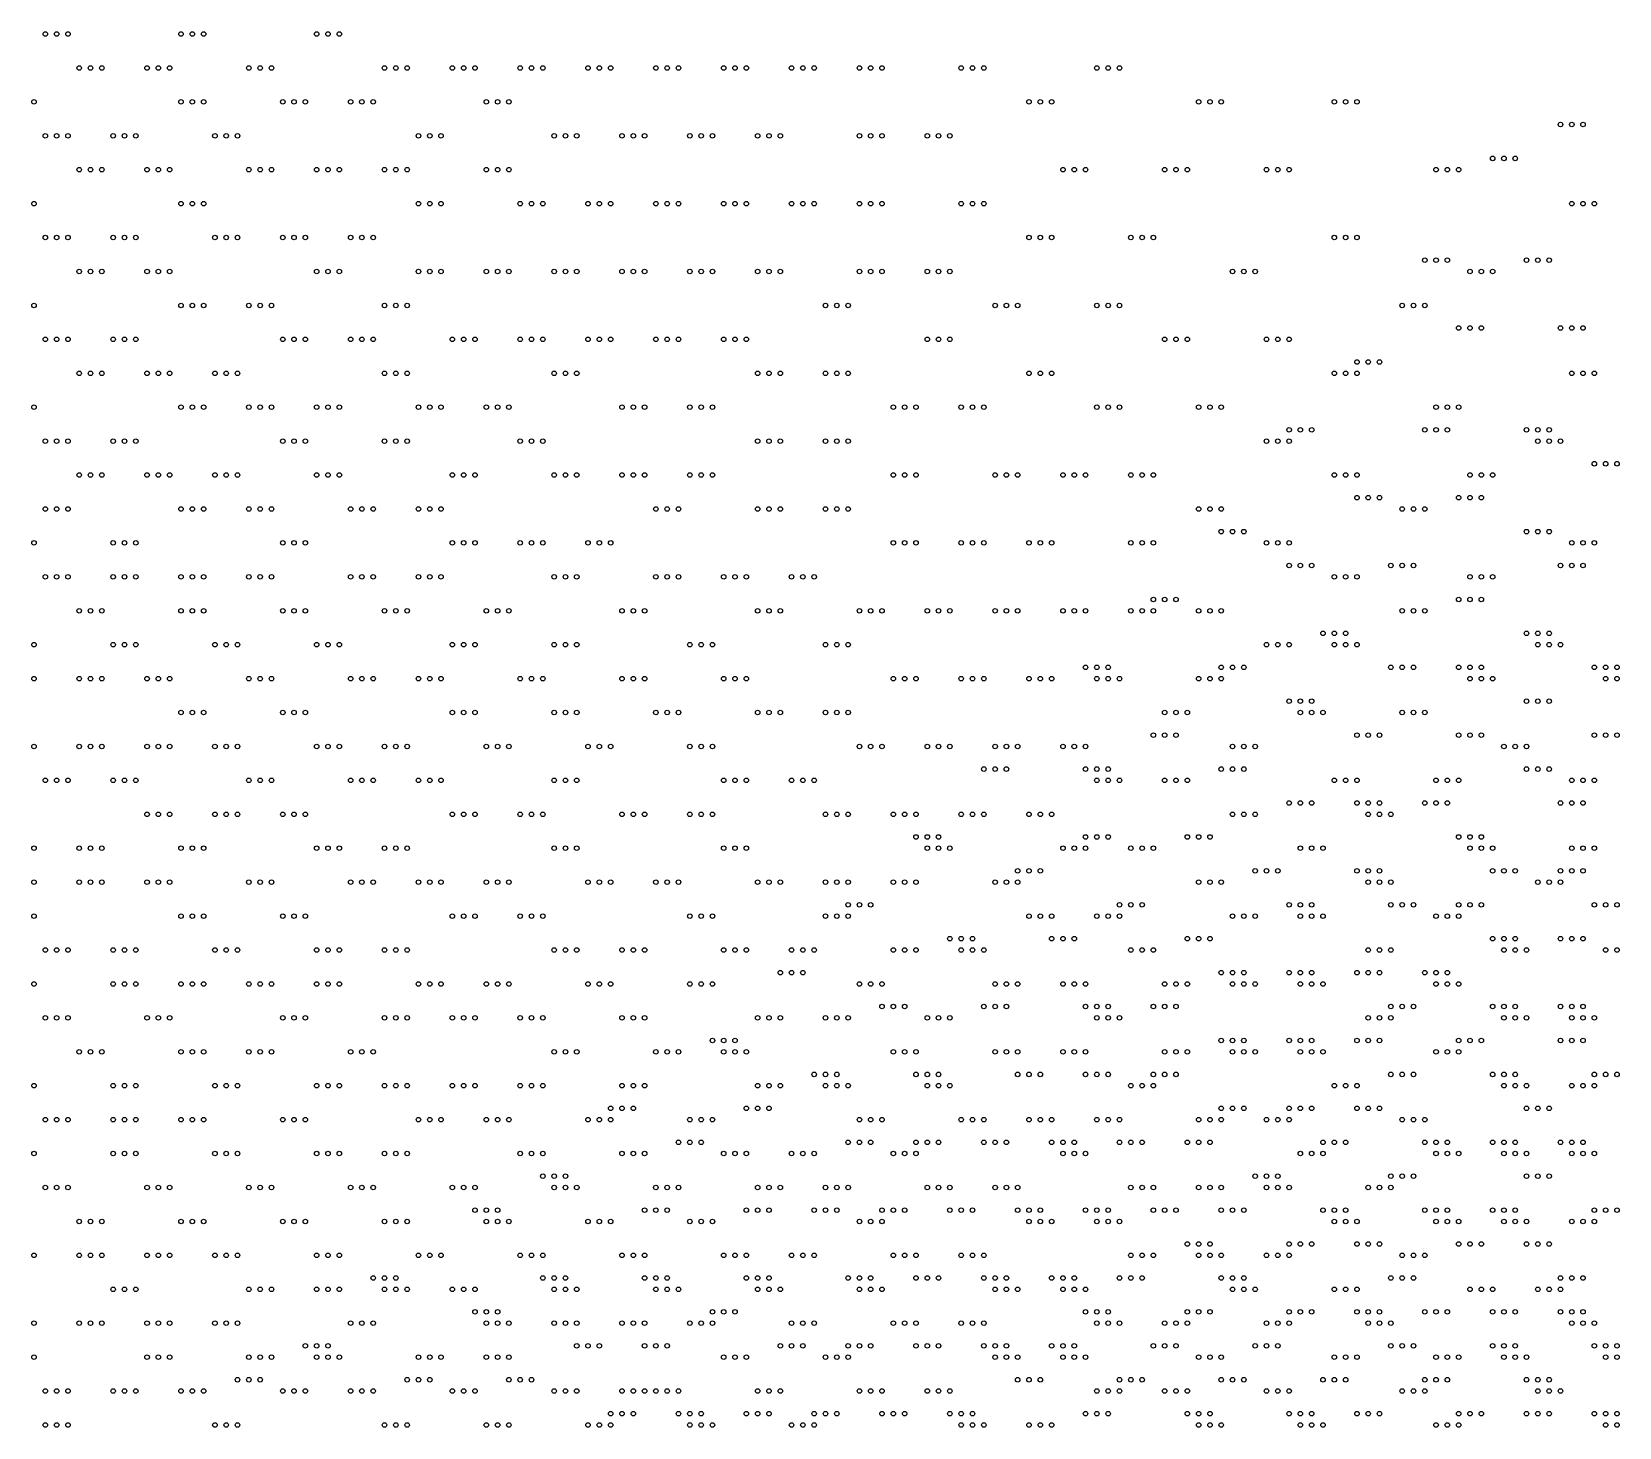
# Model space of a CAD drawing. Header units: millimetres. Extents: x 0 to 280, y 1 to 500.
# Drawn here: x 139.8 to 280.2, y 376.8 to 500.2 of the extents above; entities that cross this region are included whole.
import ezdxf

# ---------------------------------------------------------------- set-up
doc = ezdxf.new("R2010")
doc.units = ezdxf.units.MM
doc.layers.get('0').update_dxf_attribs({"linetype": 'CONTINUOUS'})

msp = doc.modelspace()

# ---------------------------------------------------------------- linework, layer by layer
for centre in [(141, 500), (142, 500), (143, 500), (153, 500), (154, 500), (155, 500), (165, 500), (166, 500), (167, 500), (144, 497), (145, 497), (146, 497), (150, 497), (151, 497), (152, 497), (159, 497), (160, 497), (161, 497), (171, 497), (172, 497), (173, 497), (177, 497), (178, 497), (179, 497), (183, 497), (184, 497), (185, 497), (189, 497), (190, 497), (191, 497), (195, 497), (196, 497), (197, 497), (201, 497), (202, 497), (203, 497), (207, 497), (208, 497), (209, 497), (213, 497), (214, 497), (215, 497), (222, 497), (223, 497), (224, 497), (234, 497), (235, 497), (236, 497), (140, 494), (153, 494), (154, 494), (155, 494), (162, 494), (163, 494), (164, 494), (168, 494), (169, 494), (170, 494), (180, 494), (181, 494), (182, 494), (228, 494), (229, 494), (230, 494), (243, 494), (244, 494), (245, 494), (255, 494), (256, 494), (257, 494), (275, 492), (276, 492), (277, 492), (141, 491), (142, 491), (143, 491), (147, 491), (148, 491), (149, 491), (156, 491), (157, 491), (158, 491), (174, 491), (175, 491), (176, 491), (186, 491), (187, 491), (188, 491), (192, 491), (193, 491), (194, 491), (198, 491), (199, 491), (200, 491), (204, 491), (205, 491), (206, 491), (213, 491), (214, 491), (215, 491), (219, 491), (220, 491), (221, 491), (269, 489), (270, 489), (271, 489), (144, 488), (145, 488), (146, 488), (150, 488), (151, 488), (152, 488), (159, 488), (160, 488), (161, 488), (165, 488), (166, 488), (167, 488), (171, 488), (172, 488), (173, 488), (180, 488), (181, 488), (182, 488), (231, 488), (232, 488), (233, 488), (240, 488), (241, 488), (242, 488), (249, 488), (250, 488), (251, 488), (264, 488), (265, 488), (266, 488), (140, 485), (153, 485), (154, 485), (155, 485), (174, 485), (175, 485), (176, 485), (183, 485), (184, 485), (185, 485), (189, 485), (190, 485), (191, 485), (195, 485), (196, 485), (197, 485), (201, 485), (202, 485), (203, 485), (207, 485), (208, 485), (209, 485), (213, 485), (214, 485), (215, 485), (222, 485), (223, 485), (224, 485), (276, 485), (277, 485), (278, 485), (141, 482), (142, 482), (143, 482), (147, 482), (148, 482), (149, 482), (156, 482), (157, 482), (158, 482), (162, 482), (163, 482), (164, 482), (168, 482), (169, 482), (170, 482), (228, 482), (229, 482), (230, 482), (237, 482), (238, 482), (239, 482), (255, 482), (256, 482), (257, 482), (263, 480), (264, 480), (265, 480), (272, 480), (273, 480), (274, 480), (144, 479), (145, 479), (146, 479), (150, 479), (151, 479), (152, 479), (165, 479), (166, 479), (167, 479), (174, 479), (175, 479), (176, 479), (180, 479), (181, 479), (182, 479), (186, 479), (187, 479), (188, 479), (192, 479), (193, 479), (194, 479), (198, 479), (199, 479), (200, 479), (204, 479), (205, 479), (206, 479), (213, 479), (214, 479), (215, 479), (219, 479), (220, 479), (221, 479), (246, 479), (247, 479), (248, 479), (267, 479), (268, 479), (269, 479), (140, 476), (153, 476), (154, 476), (155, 476), (159, 476), (160, 476), (161, 476), (171, 476), (172, 476), (173, 476), (210, 476), (211, 476), (212, 476), (225, 476), (226, 476), (227, 476), (234, 476), (235, 476), (236, 476), (261, 476), (262, 476), (263, 476), (141, 473), (142, 473), (143, 473), (147, 473), (148, 473), (149, 473), (162, 473), (163, 473), (164, 473), (168, 473), (169, 473), (170, 473), (177, 473), (178, 473), (179, 473), (183, 473), (184, 473), (185, 473), (189, 473), (190, 473), (191, 473), (195, 473), (196, 473), (197, 473), (201, 473), (202, 473), (203, 473), (219, 473), (220, 473), (221, 473), (240, 473), (241, 473), (242, 473), (249, 473), (250, 473), (251, 473), (266, 474), (267, 474), (268, 474), (275, 474), (276, 474), (277, 474), (257, 471), (258, 471), (259, 471), (144, 470), (145, 470), (146, 470), (150, 470), (151, 470), (152, 470), (156, 470), (157, 470), (158, 470), (171, 470), (172, 470), (173, 470), (186, 470), (187, 470), (188, 470), (204, 470), (205, 470), (206, 470), (210, 470), (211, 470), (212, 470), (228, 470), (229, 470), (230, 470), (255, 470), (256, 470), (257, 470), (276, 470), (277, 470), (278, 470), (140, 467), (153, 467), (154, 467), (155, 467), (159, 467), (160, 467), (161, 467), (165, 467), (166, 467), (167, 467), (174, 467), (175, 467), (176, 467), (180, 467), (181, 467), (182, 467), (192, 467), (193, 467), (194, 467), (198, 467), (199, 467), (200, 467), (216, 467), (217, 467), (218, 467), (222, 467), (223, 467), (224, 467), (234, 467), (235, 467), (236, 467), (243, 467), (244, 467), (245, 467), (264, 467), (265, 467), (266, 467), (251, 465), (252, 465), (253, 465), (263, 465), (264, 465), (265, 465), (272, 465), (273, 465), (274, 465), (141, 464), (142, 464), (143, 464), (147, 464), (148, 464), (149, 464), (162, 464), (163, 464), (164, 464), (171, 464), (172, 464), (173, 464), (183, 464), (184, 464), (185, 464), (204, 464), (205, 464), (206, 464), (210, 464), (211, 464), (212, 464), (249, 464), (250, 464), (251, 464), (273, 464), (274, 464), (275, 464), (278, 462), (279, 462), (280, 462), (144, 461), (145, 461), (146, 461), (150, 461), (151, 461), (152, 461), (156, 461), (157, 461), (158, 461), (165, 461), (166, 461), (167, 461), (177, 461), (178, 461), (179, 461), (186, 461), (187, 461), (188, 461), (192, 461), (193, 461), (194, 461), (198, 461), (199, 461), (200, 461), (216, 461), (217, 461), (218, 461), (225, 461), (226, 461), (227, 461), (231, 461), (232, 461), (233, 461), (237, 461), (238, 461), (239, 461), (255, 461), (256, 461), (257, 461), (267, 461), (268, 461), (269, 461), (257, 459), (258, 459), (259, 459), (266, 459), (267, 459), (268, 459), (141, 458), (142, 458), (143, 458), (153, 458), (154, 458), (155, 458), (159, 458), (160, 458), (161, 458), (168, 458), (169, 458), (170, 458), (174, 458), (175, 458), (176, 458), (195, 458), (196, 458), (197, 458), (204, 458), (205, 458), (206, 458), (210, 458), (211, 458), (212, 458), (243, 458), (244, 458), (245, 458), (261, 458), (262, 458), (263, 458), (140, 455), (147, 455), (148, 455), (149, 455), (162, 455), (163, 455), (164, 455), (177, 455), (178, 455), (179, 455), (183, 455), (184, 455), (185, 455), (189, 455), (190, 455), (191, 455), (216, 455), (217, 455), (218, 455), (222, 455), (223, 455), (224, 455), (228, 455), (229, 455), (230, 455), (237, 455), (238, 455), (239, 455), (245, 456), (246, 456), (247, 456), (249, 455), (250, 455), (251, 455), (272, 456), (273, 456), (274, 456), (276, 455), (277, 455), (278, 455), (141, 452), (142, 452), (143, 452), (147, 452), (148, 452), (149, 452), (153, 452), (154, 452), (155, 452), (159, 452), (160, 452), (161, 452), (168, 452), (169, 452), (170, 452), (174, 452), (175, 452), (176, 452), (186, 452), (187, 452), (188, 452), (195, 452), (196, 452), (197, 452), (201, 452), (202, 452), (203, 452), (207, 452), (208, 452), (209, 452), (251, 453), (252, 453), (253, 453), (255, 452), (256, 452), (257, 452), (260, 453), (261, 453), (262, 453), (267, 452), (268, 452), (269, 452), (275, 453), (276, 453), (277, 453), (239, 450), (240, 450), (241, 450), (266, 450), (267, 450), (268, 450), (144, 449), (145, 449), (146, 449), (153, 449), (154, 449), (155, 449), (162, 449), (163, 449), (164, 449), (171, 449), (172, 449), (173, 449), (180, 449), (181, 449), (182, 449), (192, 449), (193, 449), (194, 449), (204, 449), (205, 449), (206, 449), (213, 449), (214, 449), (215, 449), (219, 449), (220, 449), (221, 449), (225, 449), (226, 449), (227, 449), (231, 449), (232, 449), (233, 449), (237, 449), (238, 449), (239, 449), (243, 449), (244, 449), (245, 449), (261, 449), (262, 449), (263, 449), (254, 447), (255, 447), (256, 447), (272, 447), (273, 447), (274, 447), (140, 446), (147, 446), (148, 446), (149, 446), (156, 446), (157, 446), (158, 446), (165, 446), (166, 446), (167, 446), (177, 446), (178, 446), (179, 446), (186, 446), (187, 446), (188, 446), (198, 446), (199, 446), (200, 446), (210, 446), (211, 446), (212, 446), (249, 446), (250, 446), (251, 446), (255, 446), (256, 446), (257, 446), (273, 446), (274, 446), (275, 446), (233, 444), (234, 444), (235, 444), (245, 444), (246, 444), (247, 444), (260, 444), (261, 444), (262, 444), (266, 444), (267, 444), (268, 444), (278, 444), (279, 444), (280, 444), (140, 443), (144, 443), (145, 443), (146, 443), (150, 443), (151, 443), (152, 443), (159, 443), (160, 443), (161, 443), (168, 443), (169, 443), (170, 443), (174, 443), (175, 443), (176, 443), (183, 443), (184, 443), (185, 443), (192, 443), (193, 443), (194, 443), (201, 443), (202, 443), (203, 443), (216, 443), (217, 443), (218, 443), (222, 443), (223, 443), (224, 443), (228, 443), (229, 443), (230, 443), (234, 443), (235, 443), (236, 443), (243, 443), (244, 443), (245, 443), (267, 443), (268, 443), (269, 443), (279, 443), (280, 443), (251, 441), (252, 441), (253, 441), (272, 441), (273, 441), (274, 441), (153, 440), (154, 440), (155, 440), (162, 440), (163, 440), (164, 440), (177, 440), (178, 440), (179, 440), (186, 440), (187, 440), (188, 440), (195, 440), (196, 440), (197, 440), (204, 440), (205, 440), (206, 440), (210, 440), (211, 440), (212, 440), (240, 440), (241, 440), (242, 440), (252, 440), (253, 440), (254, 440), (261, 440), (262, 440), (263, 440), (239, 438), (240, 438), (241, 438), (257, 438), (258, 438), (259, 438), (266, 438), (267, 438), (268, 438), (278, 438), (279, 438), (280, 438), (140, 437), (144, 437), (145, 437), (146, 437), (150, 437), (151, 437), (152, 437), (156, 437), (157, 437), (158, 437), (165, 437), (166, 437), (167, 437), (171, 437), (172, 437), (173, 437), (180, 437), (181, 437), (182, 437), (189, 437), (190, 437), (191, 437), (198, 437), (199, 437), (200, 437), (213, 437), (214, 437), (215, 437), (219, 437), (220, 437), (221, 437), (225, 437), (226, 437), (227, 437), (231, 437), (232, 437), (233, 437), (246, 437), (247, 437), (248, 437), (270, 437), (271, 437), (272, 437), (141, 434), (142, 434), (143, 434), (147, 434), (148, 434), (149, 434), (159, 434), (160, 434), (161, 434), (168, 434), (169, 434), (170, 434), (174, 434), (175, 434), (176, 434), (186, 434), (187, 434), (188, 434), (201, 434), (202, 434), (203, 434), (207, 434), (208, 434), (209, 434), (224, 435), (225, 435), (226, 435), (233, 435), (234, 435), (234, 434), (235, 435), (235, 434), (236, 434), (240, 434), (241, 434), (242, 434), (245, 435), (246, 435), (247, 435), (255, 434), (256, 434), (257, 434), (264, 434), (265, 434), (266, 434), (272, 435), (273, 435), (274, 435), (276, 434), (277, 434), (278, 434), (150, 431), (151, 431), (152, 431), (156, 431), (157, 431), (158, 431), (162, 431), (163, 431), (164, 431), (177, 431), (178, 431), (179, 431), (183, 431), (184, 431), (185, 431), (192, 431), (193, 431), (194, 431), (198, 431), (199, 431), (200, 431), (210, 431), (211, 431), (212, 431), (216, 431), (217, 431), (218, 431), (222, 431), (223, 431), (224, 431), (228, 431), (229, 431), (230, 431), (246, 431), (247, 431), (248, 431), (251, 432), (252, 432), (253, 432), (257, 432), (258, 432), (258, 431), (259, 432), (259, 431), (260, 431), (263, 432), (264, 432), (265, 432), (275, 432), (276, 432), (277, 432), (218, 429), (219, 429), (220, 429), (233, 429), (234, 429), (235, 429), (242, 429), (243, 429), (244, 429), (266, 429), (267, 429), (268, 429), (140, 428), (144, 428), (145, 428), (146, 428), (153, 428), (154, 428), (155, 428), (165, 428), (166, 428), (167, 428), (171, 428), (172, 428), (173, 428), (186, 428), (187, 428), (188, 428), (201, 428), (202, 428), (203, 428), (219, 428), (220, 428), (221, 428), (231, 428), (232, 428), (233, 428), (237, 428), (238, 428), (239, 428), (252, 428), (253, 428), (254, 428), (267, 428), (268, 428), (269, 428), (276, 428), (277, 428), (278, 428), (227, 426), (228, 426), (229, 426), (248, 426), (249, 426), (250, 426), (257, 426), (258, 426), (259, 426), (269, 426), (270, 426), (271, 426), (275, 426), (276, 426), (277, 426), (140, 425), (144, 425), (145, 425), (146, 425), (150, 425), (151, 425), (152, 425), (159, 425), (160, 425), (161, 425), (168, 425), (169, 425), (170, 425), (174, 425), (175, 425), (176, 425), (180, 425), (181, 425), (182, 425), (189, 425), (190, 425), (191, 425), (195, 425), (196, 425), (197, 425), (204, 425), (205, 425), (206, 425), (210, 425), (211, 425), (212, 425), (216, 425), (217, 425), (218, 425), (225, 425), (226, 425), (227, 425), (243, 425), (244, 425), (245, 425), (258, 425), (259, 425), (260, 425), (273, 425), (274, 425), (275, 425), (212, 423), (213, 423), (214, 423), (236, 423), (237, 423), (238, 423), (251, 423), (252, 423), (253, 423), (260, 423), (261, 423), (262, 423), (266, 423), (267, 423), (268, 423), (278, 423), (279, 423), (280, 423), (140, 422), (153, 422), (154, 422), (155, 422), (162, 422), (163, 422), (164, 422), (177, 422), (178, 422), (179, 422), (183, 422), (184, 422), (185, 422), (198, 422), (199, 422), (200, 422), (210, 422), (211, 422), (212, 422), (228, 422), (229, 422), (230, 422), (234, 422), (235, 422), (236, 422), (246, 422), (247, 422), (248, 422), (252, 422), (253, 422), (254, 422), (264, 422), (265, 422), (266, 422), (221, 420), (222, 420), (223, 420), (230, 420), (231, 420), (232, 420), (242, 420), (243, 420), (244, 420), (269, 420), (270, 420), (271, 420), (275, 420), (276, 420), (277, 420), (141, 419), (142, 419), (143, 419), (147, 419), (148, 419), (149, 419), (156, 419), (157, 419), (158, 419), (165, 419), (166, 419), (167, 419), (171, 419), (172, 419), (173, 419), (186, 419), (187, 419), (188, 419), (192, 419), (193, 419), (194, 419), (201, 419), (202, 419), (203, 419), (207, 419), (208, 419), (209, 419), (216, 419), (217, 419), (218, 419), (222, 419), (223, 419), (224, 419), (237, 419), (238, 419), (239, 419), (258, 419), (259, 419), (260, 419), (270, 419), (271, 419), (272, 419), (279, 419), (280, 419), (206, 417), (207, 417), (208, 417), (245, 417), (246, 417), (247, 417), (251, 417), (252, 417), (253, 417), (257, 417), (258, 417), (259, 417), (263, 417), (264, 417), (265, 417), (140, 416), (147, 416), (148, 416), (149, 416), (153, 416), (154, 416), (155, 416), (159, 416), (160, 416), (161, 416), (165, 416), (166, 416), (167, 416), (174, 416), (175, 416), (176, 416), (180, 416), (181, 416), (182, 416), (189, 416), (190, 416), (191, 416), (198, 416), (199, 416), (200, 416), (213, 416), (214, 416), (215, 416), (225, 416), (226, 416), (227, 416), (231, 416), (232, 416), (233, 416), (240, 416), (241, 416), (242, 416), (246, 416), (247, 416), (248, 416), (252, 416), (253, 416), (254, 416), (264, 416), (265, 416), (266, 416), (215, 414), (216, 414), (217, 414), (224, 414), (225, 414), (226, 414), (233, 414), (234, 414), (235, 414), (239, 414), (240, 414), (241, 414), (260, 414), (261, 414), (262, 414), (269, 414), (270, 414), (271, 414), (275, 414), (276, 414), (277, 414), (141, 413), (142, 413), (143, 413), (150, 413), (151, 413), (152, 413), (162, 413), (163, 413), (164, 413), (171, 413), (172, 413), (173, 413), (177, 413), (178, 413), (179, 413), (183, 413), (184, 413), (185, 413), (192, 413), (193, 413), (194, 413), (204, 413), (205, 413), (206, 413), (210, 413), (211, 413), (212, 413), (219, 413), (220, 413), (221, 413), (234, 413), (235, 413), (236, 413), (258, 413), (259, 413), (260, 413), (270, 413), (271, 413), (272, 413), (276, 413), (277, 413), (278, 413), (144, 410), (145, 410), (146, 410), (153, 410), (154, 410), (155, 410), (159, 410), (160, 410), (161, 410), (168, 410), (169, 410), (170, 410), (186, 410), (187, 410), (188, 410), (195, 410), (196, 410), (197, 410), (200, 411), (201, 411), (201, 410), (202, 411), (202, 410), (203, 410), (216, 410), (217, 410), (218, 410), (225, 410), (226, 410), (227, 410), (231, 410), (232, 410), (233, 410), (240, 410), (241, 410), (242, 410), (245, 411), (246, 411), (246, 410), (247, 411), (247, 410), (248, 410), (251, 411), (252, 411), (252, 410), (253, 411), (253, 410), (254, 410), (257, 411), (258, 411), (259, 411), (264, 410), (265, 410), (266, 411), (266, 410), (267, 411), (268, 411), (275, 411), (276, 411), (277, 411), (140, 407), (147, 407), (148, 407), (149, 407), (156, 407), (157, 407), (158, 407), (165, 407), (166, 407), (167, 407), (171, 407), (172, 407), (173, 407), (177, 407), (178, 407), (179, 407), (183, 407), (184, 407), (185, 407), (192, 407), (193, 407), (194, 407), (204, 407), (205, 407), (206, 407), (209, 408), (210, 408), (210, 407), (211, 408), (211, 407), (212, 407), (218, 408), (219, 408), (219, 407), (220, 408), (220, 407), (221, 407), (227, 408), (228, 408), (229, 408), (233, 408), (234, 408), (235, 408), (237, 407), (238, 407), (239, 408), (239, 407), (240, 408), (241, 408), (255, 407), (256, 407), (257, 407), (260, 408), (261, 408), (262, 408), (269, 408), (270, 408), (270, 407), (271, 408), (271, 407), (272, 407), (276, 407), (277, 407), (278, 408), (278, 407), (279, 408), (280, 408), (191, 405), (192, 405), (193, 405), (203, 405), (204, 405), (205, 405), (245, 405), (246, 405), (247, 405), (251, 405), (252, 405), (253, 405), (257, 405), (258, 405), (259, 405), (272, 405), (273, 405), (274, 405), (141, 404), (142, 404), (143, 404), (147, 404), (148, 404), (149, 404), (153, 404), (154, 404), (155, 404), (162, 404), (163, 404), (164, 404), (174, 404), (175, 404), (176, 404), (180, 404), (181, 404), (182, 404), (189, 404), (190, 404), (191, 404), (198, 404), (199, 404), (200, 404), (213, 404), (214, 404), (215, 404), (222, 404), (223, 404), (224, 404), (228, 404), (229, 404), (230, 404), (234, 404), (235, 404), (236, 404), (243, 404), (244, 404), (245, 404), (249, 404), (250, 404), (251, 404), (261, 404), (262, 404), (263, 404), (197, 402), (198, 402), (199, 402), (212, 402), (213, 402), (214, 402), (218, 402), (219, 402), (220, 402), (224, 402), (225, 402), (226, 402), (230, 402), (231, 402), (232, 402), (236, 402), (237, 402), (238, 402), (242, 402), (243, 402), (244, 402), (254, 402), (255, 402), (256, 402), (263, 402), (264, 402), (265, 402), (269, 402), (270, 402), (271, 402), (275, 402), (276, 402), (277, 402), (140, 401), (147, 401), (148, 401), (149, 401), (156, 401), (157, 401), (158, 401), (165, 401), (166, 401), (167, 401), (171, 401), (172, 401), (173, 401), (183, 401), (184, 401), (185, 401), (192, 401), (193, 401), (194, 401), (201, 401), (202, 401), (203, 401), (207, 401), (208, 401), (209, 401), (216, 401), (217, 401), (218, 401), (231, 401), (232, 401), (233, 401), (252, 401), (253, 401), (254, 401), (264, 401), (265, 401), (266, 401), (270, 401), (271, 401), (272, 401), (276, 401), (277, 401), (278, 401), (185, 399), (186, 399), (187, 399), (248, 399), (249, 399), (250, 399), (260, 399), (261, 399), (262, 399), (272, 399), (273, 399), (274, 399), (141, 398), (142, 398), (143, 398), (150, 398), (151, 398), (152, 398), (159, 398), (160, 398), (161, 398), (168, 398), (169, 398), (170, 398), (177, 398), (178, 398), (179, 398), (186, 398), (187, 398), (188, 398), (195, 398), (196, 398), (197, 398), (204, 398), (205, 398), (206, 398), (210, 398), (211, 398), (212, 398), (219, 398), (220, 398), (221, 398), (225, 398), (226, 398), (227, 398), (237, 398), (238, 398), (239, 398), (243, 398), (244, 398), (245, 398), (249, 398), (250, 398), (251, 398), (258, 398), (259, 398), (260, 398), (179, 396), (180, 396), (181, 396), (194, 396), (195, 396), (196, 396), (203, 396), (204, 396), (205, 396), (209, 396), (210, 396), (211, 396), (215, 396), (216, 396), (217, 396), (221, 396), (222, 396), (223, 396), (227, 396), (228, 396), (229, 396), (233, 396), (234, 396), (235, 396), (239, 396), (240, 396), (241, 396), (245, 396), (246, 396), (247, 396), (254, 396), (255, 396), (256, 396), (263, 396), (264, 396), (265, 396), (269, 396), (270, 396), (271, 396), (278, 396), (279, 396), (280, 396), (144, 395), (145, 395), (146, 395), (153, 395), (154, 395), (155, 395), (162, 395), (163, 395), (164, 395), (171, 395), (172, 395), (173, 395), (180, 395), (181, 395), (182, 395), (189, 395), (190, 395), (191, 395), (198, 395), (199, 395), (200, 395), (213, 395), (214, 395), (215, 395), (228, 395), (229, 395), (230, 395), (234, 395), (235, 395), (236, 395), (255, 395), (256, 395), (257, 395), (264, 395), (265, 395), (266, 395), (270, 395), (271, 395), (272, 395), (276, 395), (277, 395), (278, 395), (242, 393), (243, 393), (244, 393), (251, 393), (252, 393), (253, 393), (257, 393), (258, 393), (259, 393), (266, 393), (267, 393), (268, 393), (272, 393), (273, 393), (274, 393), (140, 392), (144, 392), (145, 392), (146, 392), (150, 392), (151, 392), (152, 392), (156, 392), (157, 392), (158, 392), (165, 392), (166, 392), (167, 392), (174, 392), (175, 392), (176, 392), (183, 392), (184, 392), (185, 392), (192, 392), (193, 392), (194, 392), (201, 392), (202, 392), (203, 392), (207, 392), (208, 392), (209, 392), (216, 392), (217, 392), (218, 392), (222, 392), (223, 392), (224, 392), (237, 392), (238, 392), (239, 392), (243, 392), (244, 392), (245, 392), (249, 392), (250, 392), (251, 392), (261, 392), (262, 392), (263, 392), (147, 389), (148, 389), (149, 389), (159, 389), (160, 389), (161, 389), (165, 389), (166, 389), (167, 389), (170, 390), (171, 390), (171, 389), (172, 390), (172, 389), (173, 389), (177, 389), (178, 389), (179, 389), (185, 390), (186, 390), (186, 389), (187, 390), (187, 389), (188, 389), (194, 390), (195, 390), (195, 389), (196, 390), (196, 389), (197, 389), (203, 390), (204, 390), (204, 389), (205, 390), (205, 389), (206, 389), (212, 390), (213, 390), (213, 389), (214, 390), (214, 389), (215, 389), (218, 390), (219, 390), (220, 390), (224, 390), (225, 390), (225, 389), (226, 390), (226, 389), (227, 389), (230, 390), (231, 390), (231, 389), (232, 390), (232, 389), (233, 389), (236, 390), (237, 390), (238, 390), (245, 390), (246, 390), (246, 389), (247, 390), (247, 389), (248, 389), (255, 389), (256, 389), (257, 389), (260, 390), (261, 390), (262, 390), (267, 389), (268, 389), (269, 389), (273, 389), (274, 389), (275, 390), (275, 389), (276, 390), (277, 390), (140, 386), (144, 386), (145, 386), (146, 386), (150, 386), (151, 386), (152, 386), (156, 386), (157, 386), (158, 386), (168, 386), (169, 386), (170, 386), (179, 387), (180, 387), (180, 386), (181, 387), (181, 386), (182, 386), (186, 386), (187, 386), (188, 386), (192, 386), (193, 386), (194, 386), (198, 386), (199, 386), (200, 387), (200, 386), (201, 387), (202, 387), (207, 386), (208, 386), (209, 386), (216, 386), (217, 386), (218, 386), (222, 386), (223, 386), (224, 386), (233, 387), (234, 387), (234, 386), (235, 387), (235, 386), (236, 386), (240, 386), (241, 386), (242, 387), (242, 386), (243, 387), (244, 387), (249, 386), (250, 386), (251, 387), (251, 386), (252, 387), (253, 387), (257, 387), (258, 387), (258, 386), (259, 387), (259, 386), (260, 386), (263, 387), (264, 387), (265, 387), (269, 387), (270, 387), (271, 387), (275, 387), (276, 387), (276, 386), (277, 387), (277, 386), (278, 386), (164, 384), (165, 384), (166, 384), (188, 384), (189, 384), (190, 384), (194, 384), (195, 384), (196, 384), (206, 384), (207, 384), (208, 384), (212, 384), (213, 384), (214, 384), (218, 384), (219, 384), (220, 384), (224, 384), (225, 384), (226, 384), (230, 384), (231, 384), (232, 384), (239, 384), (240, 384), (241, 384), (248, 384), (249, 384), (250, 384), (260, 384), (261, 384), (262, 384), (269, 384), (270, 384), (271, 384), (278, 384), (279, 384), (280, 384), (140, 383), (150, 383), (151, 383), (152, 383), (159, 383), (160, 383), (161, 383), (165, 383), (166, 383), (167, 383), (174, 383), (175, 383), (176, 383), (180, 383), (181, 383), (182, 383), (201, 383), (202, 383), (203, 383), (210, 383), (211, 383), (212, 383), (225, 383), (226, 383), (227, 383), (231, 383), (232, 383), (233, 383), (243, 383), (244, 383), (245, 383), (255, 383), (256, 383), (257, 383), (264, 383), (265, 383), (266, 383), (270, 383), (271, 383), (272, 383), (279, 383), (280, 383), (158, 381), (159, 381), (160, 381), (173, 381), (174, 381), (175, 381), (182, 381), (183, 381), (184, 381), (227, 381), (228, 381), (229, 381), (236, 381), (237, 381), (238, 381), (245, 381), (246, 381), (247, 381), (254, 381), (255, 381), (256, 381), (263, 381), (264, 381), (265, 381), (272, 381), (273, 381), (274, 381), (141, 380), (142, 380), (143, 380), (147, 380), (148, 380), (149, 380), (153, 380), (154, 380), (155, 380), (162, 380), (163, 380), (164, 380), (168, 380), (169, 380), (170, 380), (177, 380), (178, 380), (179, 380), (186, 380), (187, 380), (188, 380), (192, 380), (193, 380), (194, 380), (195, 380), (196, 380), (197, 380), (204, 380), (205, 380), (206, 380), (213, 380), (214, 380), (215, 380), (219, 380), (220, 380), (221, 380), (234, 380), (235, 380), (236, 380), (240, 380), (241, 380), (242, 380), (249, 380), (250, 380), (251, 380), (261, 380), (262, 380), (263, 380), (273, 380), (274, 380), (275, 380), (191, 378), (192, 378), (193, 378), (197, 378), (198, 378), (199, 378), (203, 378), (204, 378), (205, 378), (209, 378), (210, 378), (211, 378), (215, 378), (216, 378), (217, 378), (221, 378), (222, 378), (223, 378), (233, 378), (234, 378), (235, 378), (242, 378), (243, 378), (244, 378), (251, 378), (252, 378), (253, 378), (257, 378), (258, 378), (259, 378), (266, 378), (267, 378), (268, 378), (272, 378), (273, 378), (274, 378), (278, 378), (279, 378), (280, 378), (141, 377), (142, 377), (143, 377), (156, 377), (157, 377), (158, 377), (171, 377), (172, 377), (173, 377), (180, 377), (181, 377), (182, 377), (189, 377), (190, 377), (191, 377), (198, 377), (199, 377), (200, 377), (207, 377), (208, 377), (209, 377), (222, 377), (223, 377), (224, 377), (228, 377), (229, 377), (230, 377), (243, 377), (244, 377), (245, 377), (252, 377), (253, 377), (254, 377), (264, 377), (265, 377), (266, 377), (279, 377), (280, 377)]:
    msp.add_circle(centre, 0.2)

doc.saveas('drawing.dxf')
